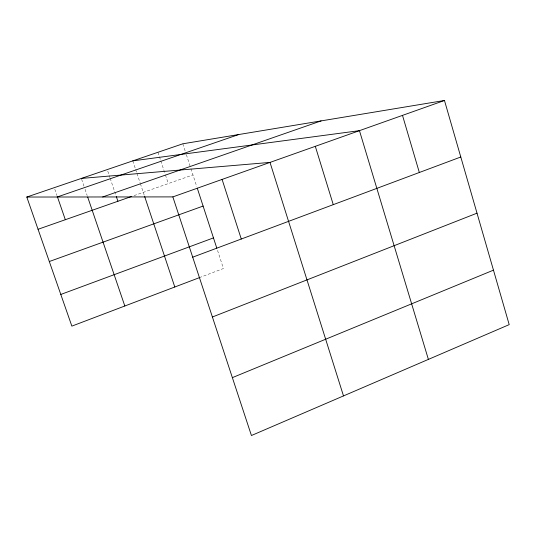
<?xml version="1.0" encoding="UTF-8"?>
<svg xmlns="http://www.w3.org/2000/svg" width="536" height="536" viewBox="0 0 536 536"><rect width="100%" height="100%" fill="white"/><g stroke="black" fill="none" stroke-linecap="round" stroke-linejoin="round"><path stroke-width="0.4" stroke-dasharray="2.68 2.01" d="M199.285 277.695L223.438 268.516L217.047 248.885M134.054 195.6L192.96 174.93M54.806 189.228L56.963 195.479M81.606 179.205L83.984 186.2M85.05 189.302L87.167 195.519M107.776 171.172L109.907 177.503M110.175 178.3L116.044 195.714M132.787 160.867L135.407 168.746M135.668 169.53L136.72 172.679M136.982 173.47L140.131 182.917M140.392 183.701L144.325 195.513M157.979 152.271L160.559 160.103M160.813 160.887L165.195 174.193M165.457 174.977L168.291 183.587M182.823 143.795L185.362 151.574M186.374 154.69L190.682 167.922M190.937 168.699L196.766 186.608"/><path stroke-width="0.8" d="M232.369 377.639L493.468 270.151M212.403 317.004L477.013 213.167M199.285 277.695L71.858 326.123L26.8 197.04L182.823 143.795L444.471 100.48L509.2 324.628L251.431 435.52L172.853 196.9L26.8 197.04M192.699 257.18L460.793 157.001M60.803 294.452L213.469 237.897M49.312 261.521L203.104 206.072M172.853 196.9L444.471 100.48M38.056 229.281L131.749 196.404M102.691 196.967L321.111 120.901M57.158 197.007L238.768 134.529M132.787 160.867L359.455 130.657L428.385 359.395M81.338 178.428L270.01 162.408L343.496 395.916M57.506 197.047L65.325 219.713M87.696 197.074L124.821 305.996M116.312 196.511L117.913 201.261M144.586 196.297L174.796 287.001M197.275 188.163L216.792 248.101M222.092 179.419L241.28 239.029M315.309 146.328L333.265 204.651M402.496 115.381L419.34 172.492"/></g></svg>
